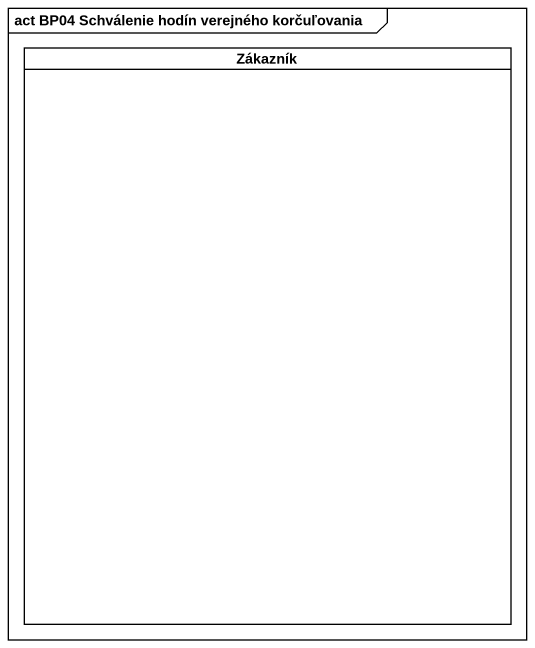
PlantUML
@startuml
mainframe act BP04 Schválenie hodín verejného korčuľovania
hide empty description
state Zákazník <<partition>>
@enduml
